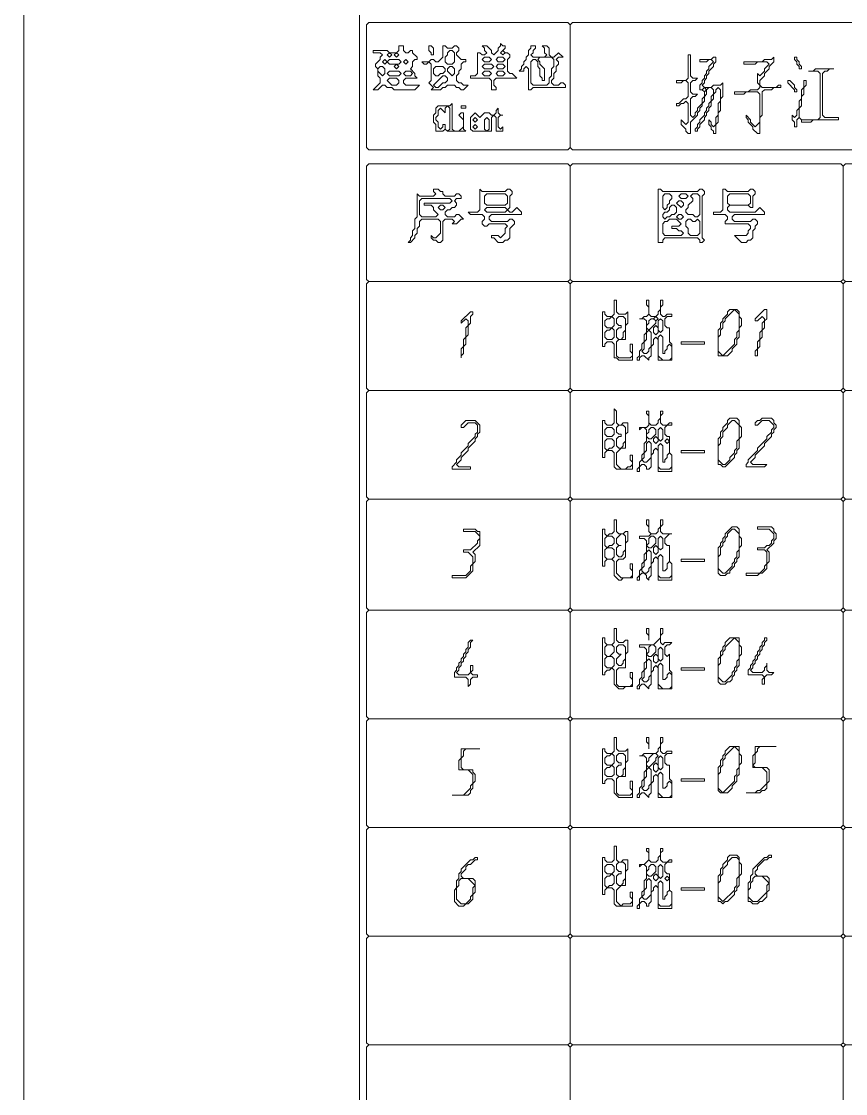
# Model space of a CAD drawing. Extents: x 58 to 1298, y 69 to 1823.
# Drawn here: x 58 to 414, y 946 to 1409.5 of the extents above; entities that cross this region are included whole.
import ezdxf

# ---------------------------------------------------------------- set-up
doc = ezdxf.new("R2010")
doc.units = 0
doc.layers.add('TRACE_CURVE', color=3, linetype='Continuous', lineweight=0)
doc.layers.add('TRACE_TEXT_SYMBOL', color=6, linetype='Continuous', lineweight=0)

msp = doc.modelspace()

# ---------------------------------------------------------------- linework, layer by layer
at = {"layer": 'TRACE_CURVE', "color": 3}
for points in [[(58, 1823), (59, 1822), (59, 70), (58, 69), (1298, 69), (1298, 1823)], [(59, 1822), (60, 1823), (1297, 1823), (1298, 1822), (1298, 70), (1297, 69), (60, 69), (59, 70)], [(206, 1765), (205, 1764), (204, 1764), (204, 128), (205, 128), (206, 127), (1239, 127), (1240, 128), (1241, 128), (1241, 1764), (1240, 1764), (1239, 1765)], [(207, 1408), (208, 1409), (294, 1409), (295, 1408), (295, 1355), (294, 1354), (208, 1354), (207, 1355)], [(295, 1408), (296, 1409), (675, 1409), (676, 1408), (676, 1355), (675, 1354), (296, 1354), (295, 1355)], [(207, 1347), (208, 1348), (294, 1348), (295, 1347), (295, 1298), (294, 1297), (208, 1297), (207, 1298)], [(295, 1347), (296, 1348), (412, 1348), (413, 1347), (413, 1298), (412, 1297), (296, 1297), (295, 1298)], [(413, 1347), (414, 1348), (884, 1348), (885, 1347), (885, 1298), (884, 1297), (414, 1297), (413, 1298)], [(207, 1296), (208, 1297), (294, 1297), (295, 1296), (295, 1251), (294, 1250), (208, 1250), (207, 1251)], [(295, 1296), (296, 1297), (412, 1297), (413, 1296), (413, 1251), (412, 1250), (296, 1250), (295, 1251)], [(413, 1296), (414, 1297), (884, 1297), (885, 1296), (885, 1251), (884, 1250), (414, 1250), (413, 1251)], [(207, 1249), (208, 1250), (294, 1250), (295, 1249), (295, 1204), (294, 1203), (208, 1203), (207, 1204)], [(295, 1249), (296, 1250), (412, 1250), (413, 1249), (413, 1204), (412, 1203), (296, 1203), (295, 1204)], [(413, 1249), (414, 1250), (884, 1250), (885, 1249), (885, 1204), (884, 1203), (414, 1203), (413, 1204)], [(207, 1202), (208, 1203), (294, 1203), (295, 1202), (295, 1156), (294, 1155), (208, 1155), (207, 1156)], [(295, 1202), (296, 1203), (412, 1203), (413, 1202), (413, 1156), (412, 1155), (296, 1155), (295, 1156)], [(413, 1202), (414, 1203), (884, 1203), (885, 1202), (885, 1156), (884, 1155), (414, 1155), (413, 1156)], [(207, 1154), (208, 1155), (294, 1155), (295, 1154), (295, 1109), (294, 1108), (208, 1108), (207, 1109)], [(295, 1154), (296, 1155), (412, 1155), (413, 1154), (413, 1109), (412, 1108), (296, 1108), (295, 1109)], [(413, 1154), (414, 1155), (884, 1155), (885, 1154), (885, 1109), (884, 1108), (414, 1108), (413, 1109)], [(207, 1107), (208, 1108), (294, 1108), (295, 1107), (295, 1062), (294, 1061), (208, 1061), (207, 1062)], [(295, 1107), (296, 1108), (412, 1108), (413, 1107), (413, 1062), (412, 1061), (296, 1061), (295, 1062)], [(413, 1107), (414, 1108), (884, 1108), (885, 1107), (885, 1062), (884, 1061), (414, 1061), (413, 1062)], [(207, 1060), (208, 1061), (294, 1061), (295, 1060), (295, 1015), (294, 1014), (208, 1014), (207, 1015)], [(295, 1060), (296, 1061), (412, 1061), (413, 1060), (413, 1015), (412, 1014), (296, 1014), (295, 1015)], [(413, 1060), (414, 1061), (884, 1061), (885, 1060), (885, 1015), (884, 1014), (414, 1014), (413, 1015)], [(207, 1013), (208, 1014), (294, 1014), (295, 1013), (295, 968), (294, 967), (208, 967), (207, 968)], [(295, 1013), (296, 1014), (412, 1014), (413, 1013), (413, 968), (412, 967), (296, 967), (295, 968)], [(413, 1013), (414, 1014), (884, 1014), (885, 1013), (885, 968), (884, 967), (414, 967), (413, 968)], [(207, 966), (208, 967), (294, 967), (295, 966), (295, 920), (294, 919), (208, 919), (207, 920)], [(295, 966), (296, 967), (412, 967), (413, 966), (413, 920), (412, 919), (296, 919), (295, 920)], [(413, 966), (414, 967), (884, 967), (885, 966), (885, 920), (884, 919), (414, 919), (413, 920)]]:
    msp.add_lwpolyline(points, close=True, dxfattribs=at)
at = {"layer": 'TRACE_TEXT_SYMBOL', "color": 6}
for points in [[(265, 1400), (265, 1399), (264, 1398), (264, 1397), (262, 1395), (261, 1396), (261, 1397), (259, 1399), (257, 1399), (258, 1398), (258, 1397), (259, 1396), (258, 1395), (257, 1395), (256, 1396), (255, 1396), (255, 1387), (254, 1386), (252, 1386), (252, 1385), (260, 1385), (261, 1384), (261, 1380), (263, 1380), (263, 1381), (262, 1382), (262, 1384), (263, 1385), (272, 1385), (270, 1387), (269, 1387), (268, 1388), (268, 1393), (269, 1394), (269, 1395), (268, 1396), (267, 1396), (266, 1397), (267, 1398), (267, 1399), (266, 1399)], [(221, 1399), (221, 1397), (220, 1396), (217, 1396), (216, 1397), (210, 1397), (210, 1396), (213, 1396), (214, 1395), (213, 1394), (213, 1393), (211, 1391), (211, 1390), (212, 1389), (212, 1386), (213, 1385), (213, 1383), (210, 1380), (212, 1380), (214, 1382), (215, 1382), (216, 1381), (218, 1381), (219, 1380), (228, 1380), (230, 1382), (224, 1382), (223, 1383), (223, 1384), (224, 1385), (229, 1385), (228, 1386), (228, 1387), (226, 1389), (227, 1390), (227, 1392), (228, 1393), (229, 1393), (229, 1394), (227, 1396), (227, 1397), (226, 1397), (225, 1396), (224, 1396), (223, 1397), (223, 1399)], [(216, 1395), (217, 1396), (218, 1395), (217, 1394)], [(219, 1395), (220, 1396), (221, 1395), (220, 1394)], [(240, 1399), (240, 1394), (238, 1392), (237, 1392), (236, 1393), (235, 1393), (234, 1392), (231, 1392), (232, 1391), (233, 1391), (234, 1392), (235, 1391), (235, 1384), (234, 1383), (236, 1381), (235, 1380), (239, 1380), (240, 1381), (241, 1381), (242, 1382), (245, 1382), (246, 1381), (247, 1381), (248, 1380), (249, 1380), (251, 1382), (249, 1382), (248, 1383), (247, 1383), (246, 1384), (246, 1386), (247, 1387), (247, 1388), (248, 1389), (248, 1391), (249, 1392), (250, 1392), (250, 1393), (248, 1393), (246, 1395), (246, 1396), (247, 1397), (247, 1398), (246, 1399), (245, 1399), (244, 1398), (242, 1398), (241, 1399)], [(234, 1399), (234, 1397), (235, 1396), (235, 1395), (236, 1395), (236, 1398), (235, 1399)], [(242, 1396), (243, 1397), (244, 1397), (245, 1396), (245, 1392), (244, 1391), (242, 1391), (241, 1392), (241, 1394), (242, 1395)], [(265, 1396), (266, 1397), (267, 1396), (266, 1395)], [(278, 1399), (278, 1398), (277, 1397), (277, 1395), (276, 1394), (276, 1393), (275, 1392), (275, 1391), (274, 1390), (274, 1389), (273, 1388), (275, 1388), (275, 1389), (276, 1390), (277, 1389), (277, 1380), (278, 1380), (279, 1381), (293, 1381), (293, 1382), (292, 1383), (291, 1383), (290, 1382), (288, 1382), (287, 1383), (287, 1384), (288, 1385), (288, 1387), (289, 1388), (289, 1390), (290, 1391), (290, 1392), (289, 1393), (290, 1394), (292, 1394), (290, 1396), (288, 1394), (287, 1394), (286, 1395), (286, 1398), (285, 1399), (283, 1399), (284, 1398), (284, 1396), (285, 1395), (284, 1394), (279, 1394), (278, 1395), (279, 1396), (279, 1397), (280, 1398), (280, 1399)], [(214, 1392), (215, 1393), (216, 1392), (215, 1391)], [(216, 1392), (217, 1393), (221, 1393), (222, 1392), (221, 1391), (217, 1391)], [(219, 1390), (220, 1391), (221, 1390), (220, 1389)], [(223, 1392), (224, 1393), (225, 1392), (224, 1391)], [(257, 1393), (258, 1394), (260, 1394), (261, 1393), (260, 1392), (258, 1392)], [(257, 1390), (258, 1391), (261, 1391), (262, 1390), (261, 1389), (258, 1389)], [(263, 1393), (264, 1394), (266, 1394), (267, 1393), (266, 1392), (264, 1392)], [(263, 1390), (264, 1391), (266, 1391), (267, 1390), (266, 1389), (264, 1389)], [(281, 1393), (282, 1394), (287, 1394), (288, 1393), (288, 1390), (287, 1389), (287, 1386), (286, 1385), (286, 1383), (285, 1382), (279, 1382), (278, 1383), (278, 1392), (279, 1393), (280, 1393), (281, 1392), (281, 1390), (282, 1389), (282, 1386), (283, 1385), (283, 1384), (284, 1384), (284, 1389), (282, 1391), (282, 1392)], [(383, 1394), (382, 1393), (379, 1393), (378, 1392), (370, 1392), (370, 1391), (375, 1391), (376, 1392), (380, 1392), (381, 1391), (379, 1389), (379, 1388), (377, 1386), (376, 1387), (376, 1383), (377, 1382), (377, 1381), (376, 1380), (373, 1380), (372, 1379), (366, 1379), (366, 1378), (370, 1378), (371, 1379), (376, 1379), (377, 1378), (377, 1366), (375, 1364), (373, 1366), (373, 1367), (371, 1369), (371, 1368), (372, 1367), (372, 1366), (374, 1364), (374, 1363), (376, 1361), (377, 1361), (377, 1368), (378, 1369), (378, 1379), (379, 1380), (382, 1380), (383, 1381), (386, 1381), (386, 1382), (385, 1382), (384, 1381), (378, 1381), (377, 1382), (377, 1384), (379, 1386), (379, 1387), (381, 1389), (381, 1390), (383, 1392)], [(392, 1394), (392, 1393), (393, 1392), (393, 1391), (394, 1390), (394, 1389), (395, 1389), (395, 1390), (394, 1391), (394, 1392), (393, 1393), (393, 1394)], [(212, 1389), (213, 1390), (214, 1390), (215, 1389), (215, 1387), (214, 1386), (212, 1388)], [(216, 1387), (217, 1388), (221, 1388), (222, 1387), (221, 1386), (217, 1386)], [(223, 1387), (224, 1388), (226, 1388), (227, 1387), (226, 1386), (224, 1386)], [(236, 1389), (237, 1390), (240, 1390), (241, 1389), (241, 1388), (240, 1387), (239, 1387), (238, 1386), (237, 1386), (236, 1387)], [(240, 1386), (241, 1386), (242, 1385), (242, 1384), (241, 1383), (240, 1383), (238, 1381), (237, 1381), (236, 1382)], [(242, 1389), (243, 1390), (244, 1390), (245, 1389), (245, 1387), (244, 1386), (242, 1388)], [(257, 1387), (258, 1388), (260, 1388), (261, 1387), (260, 1386), (258, 1386)], [(263, 1387), (264, 1388), (266, 1388), (267, 1387), (266, 1386), (264, 1386)], [(401, 1389), (400, 1388), (398, 1388), (402, 1388), (403, 1387), (403, 1368), (402, 1367), (395, 1367), (394, 1368), (394, 1372), (395, 1373), (395, 1377), (396, 1378), (396, 1381), (397, 1382), (397, 1384), (396, 1384), (396, 1381), (395, 1380), (395, 1376), (394, 1375), (394, 1372), (393, 1371), (393, 1369), (392, 1368), (391, 1369), (391, 1367), (392, 1366), (392, 1364), (393, 1364), (393, 1367), (394, 1368), (395, 1367), (395, 1366), (399, 1366), (400, 1367), (411, 1367), (411, 1368), (405, 1368), (404, 1369), (404, 1387), (405, 1388), (406, 1388), (407, 1389), (409, 1389)], [(216, 1384), (217, 1385), (220, 1385), (221, 1384), (221, 1383), (220, 1382), (218, 1382)], [(389, 1384), (389, 1383), (392, 1380), (392, 1379), (393, 1379), (393, 1380), (392, 1381), (392, 1382), (390, 1384)], [(352, 1380), (353, 1381), (354, 1380), (353, 1379)], [(244, 1374), (243, 1373), (238, 1373), (237, 1372), (237, 1370), (236, 1369), (236, 1366), (237, 1365), (237, 1362), (240, 1362), (241, 1363), (242, 1362), (250, 1362), (249, 1363), (249, 1370), (248, 1370), (247, 1369), (249, 1367), (249, 1364), (247, 1362), (245, 1362), (244, 1363)], [(241, 1372), (242, 1373), (243, 1372), (243, 1363), (242, 1362), (241, 1363), (241, 1365), (240, 1365), (240, 1364), (239, 1363), (238, 1364), (238, 1366), (237, 1367), (237, 1368), (238, 1369), (238, 1371), (239, 1372), (241, 1370)], [(248, 1373), (248, 1372), (250, 1372), (250, 1373)], [(264, 1372), (263, 1371), (263, 1370), (262, 1369), (261, 1369), (260, 1370), (258, 1370), (256, 1368), (254, 1370), (252, 1368), (252, 1363), (253, 1362), (261, 1362), (261, 1368), (262, 1369), (263, 1368), (263, 1362), (266, 1362), (266, 1364), (265, 1363), (264, 1364), (264, 1368), (265, 1369), (266, 1369), (265, 1369), (264, 1370)], [(253, 1367), (254, 1368), (255, 1367), (254, 1366)], [(258, 1367), (259, 1368), (260, 1367), (260, 1363), (259, 1362), (258, 1363)], [(253, 1364), (254, 1365), (255, 1364), (254, 1363)], [(256, 1337), (256, 1328), (255, 1327), (251, 1327), (252, 1326), (257, 1326), (258, 1325), (258, 1324), (257, 1323), (257, 1322), (258, 1321), (259, 1321), (260, 1322), (267, 1322), (268, 1321), (267, 1320), (267, 1318), (265, 1316), (264, 1317), (261, 1317), (261, 1316), (262, 1316), (264, 1314), (266, 1314), (267, 1315), (268, 1315), (269, 1316), (269, 1320), (271, 1322), (271, 1323), (270, 1324), (269, 1324), (268, 1323), (261, 1323), (260, 1324), (260, 1325), (261, 1326), (274, 1326), (274, 1327), (272, 1329), (270, 1327), (269, 1327), (268, 1328), (269, 1329), (269, 1334), (270, 1335), (270, 1336), (269, 1337), (268, 1337), (267, 1336), (257, 1336)], [(258, 1334), (259, 1335), (267, 1335), (268, 1334), (268, 1331), (267, 1330), (259, 1330), (258, 1331)], [(333, 1337), (333, 1314), (335, 1314), (335, 1315), (336, 1316), (350, 1316), (351, 1315), (351, 1314), (352, 1314), (353, 1315), (352, 1316), (352, 1334), (353, 1335), (353, 1336), (352, 1337), (351, 1337), (350, 1336), (335, 1336), (334, 1337)], [(335, 1334), (336, 1335), (338, 1335), (339, 1334), (339, 1333), (338, 1332), (338, 1331), (337, 1330), (337, 1329), (336, 1328), (335, 1329)], [(342, 1334), (343, 1335), (345, 1335), (346, 1334), (345, 1333), (343, 1333)], [(347, 1334), (348, 1335), (350, 1335), (351, 1334), (351, 1326), (350, 1325), (349, 1325), (348, 1326), (346, 1326), (345, 1327), (345, 1328), (346, 1329), (346, 1330), (348, 1332), (348, 1333)], [(361, 1337), (361, 1328), (360, 1327), (357, 1327), (357, 1326), (362, 1326), (363, 1325), (363, 1324), (362, 1323), (362, 1322), (372, 1322), (373, 1321), (373, 1320), (372, 1319), (372, 1318), (371, 1317), (366, 1317), (369, 1314), (371, 1314), (372, 1315), (373, 1315), (374, 1316), (374, 1319), (375, 1320), (375, 1321), (376, 1322), (376, 1323), (375, 1324), (374, 1324), (373, 1323), (366, 1323), (365, 1324), (365, 1325), (366, 1326), (379, 1326), (379, 1327), (377, 1329), (375, 1327), (364, 1327), (363, 1328), (363, 1329), (364, 1330), (372, 1330), (373, 1329), (374, 1329), (374, 1334), (375, 1335), (375, 1336), (374, 1337), (373, 1337), (372, 1336), (363, 1336), (362, 1337)], [(363, 1334), (364, 1335), (372, 1335), (373, 1334), (373, 1331), (372, 1330), (364, 1330), (363, 1331)], [(230, 1332), (231, 1333), (243, 1333), (244, 1332), (243, 1331), (232, 1331), (232, 1330), (235, 1330), (236, 1329), (236, 1328), (238, 1326), (237, 1325), (231, 1325), (230, 1326)], [(341, 1331), (342, 1332), (343, 1332), (344, 1331), (344, 1330), (343, 1329)], [(238, 1329), (239, 1330), (240, 1330), (241, 1329), (240, 1328), (239, 1328)], [(258, 1328), (259, 1329), (267, 1329), (268, 1328), (267, 1327), (259, 1327)], [(338, 1329), (339, 1330), (340, 1330), (341, 1329), (341, 1327), (340, 1326), (339, 1326), (338, 1325), (337, 1325), (336, 1324), (335, 1325), (335, 1326), (336, 1327), (337, 1327), (338, 1328)], [(341, 1325), (342, 1326), (343, 1326), (344, 1325), (343, 1324), (342, 1324)], [(337, 1323), (338, 1324), (341, 1324), (343, 1322), (342, 1321), (339, 1321), (339, 1320), (341, 1320), (342, 1319), (343, 1319), (344, 1318), (343, 1317), (336, 1317), (335, 1318), (335, 1322), (336, 1323)], [(345, 1323), (346, 1324), (347, 1324), (348, 1323), (349, 1323), (350, 1324), (351, 1323), (351, 1318), (350, 1317), (347, 1317), (346, 1318), (346, 1320), (345, 1321)], [(314, 1289), (314, 1283), (313, 1282), (311, 1282), (310, 1283), (310, 1284), (309, 1284), (309, 1269), (310, 1269), (310, 1270), (311, 1271), (313, 1271), (314, 1270), (314, 1264), (315, 1264), (316, 1263), (322, 1263), (322, 1270), (321, 1270), (321, 1267), (322, 1266), (322, 1265), (321, 1264), (316, 1264), (315, 1265), (315, 1271), (316, 1272), (319, 1272), (319, 1278), (320, 1279), (320, 1284), (319, 1283), (316, 1283), (315, 1284), (315, 1289)], [(328, 1289), (328, 1287), (329, 1286), (329, 1283), (328, 1282), (327, 1282), (326, 1281), (325, 1281), (327, 1281), (328, 1280), (328, 1275), (327, 1274), (327, 1271), (326, 1270), (326, 1268), (325, 1267), (325, 1265), (324, 1264), (324, 1263), (325, 1263), (325, 1264), (326, 1265), (327, 1265), (329, 1263), (329, 1264), (330, 1265), (330, 1269), (331, 1270), (331, 1272), (332, 1273), (333, 1272), (333, 1263), (339, 1263), (339, 1270), (338, 1271), (338, 1277), (337, 1277), (336, 1278), (336, 1281), (337, 1282), (339, 1282), (339, 1283), (337, 1283), (336, 1282), (335, 1282), (334, 1283), (334, 1286), (335, 1287), (335, 1289), (334, 1289), (334, 1285), (333, 1284), (333, 1283), (332, 1282), (330, 1282), (329, 1283), (329, 1289)], [(252, 1284), (248, 1280), (248, 1279), (250, 1281), (251, 1280), (251, 1278), (250, 1277), (250, 1273), (249, 1272), (249, 1269), (248, 1268), (248, 1264), (248, 1265), (249, 1266), (249, 1269), (250, 1270), (250, 1273), (251, 1274), (251, 1278), (252, 1279), (252, 1282), (253, 1283), (253, 1284)], [(364, 1285), (363, 1284), (363, 1283), (361, 1281), (361, 1280), (360, 1279), (360, 1277), (359, 1276), (359, 1265), (363, 1265), (365, 1267), (365, 1268), (367, 1270), (367, 1272), (368, 1273), (368, 1277), (369, 1278), (369, 1281), (368, 1282), (368, 1284), (367, 1285)], [(366, 1285), (368, 1283), (368, 1276), (367, 1275), (367, 1273), (366, 1272), (366, 1270), (361, 1265), (359, 1267), (359, 1273), (360, 1274), (360, 1276), (361, 1277), (361, 1279), (362, 1280), (362, 1281)], [(379, 1285), (375, 1281), (375, 1280), (376, 1280), (378, 1282), (379, 1281), (379, 1280), (378, 1279), (378, 1276), (377, 1275), (377, 1272), (376, 1271), (376, 1268), (375, 1267), (375, 1265), (376, 1265), (376, 1268), (377, 1269), (377, 1272), (378, 1273), (378, 1276), (379, 1277), (379, 1280), (380, 1281), (380, 1285)], [(312, 1281), (313, 1282), (314, 1281), (314, 1278), (313, 1277), (311, 1277), (310, 1278), (310, 1280), (311, 1281)], [(315, 1281), (316, 1282), (318, 1282), (319, 1281), (319, 1276), (318, 1275), (318, 1273), (317, 1272), (316, 1272), (315, 1273), (315, 1276), (316, 1277), (317, 1277), (317, 1278), (316, 1278), (315, 1279)], [(329, 1280), (330, 1281), (331, 1281), (332, 1280), (332, 1279), (329, 1276), (328, 1277), (328, 1278), (329, 1279)], [(331, 1281), (332, 1282), (333, 1281), (332, 1280)], [(333, 1280), (334, 1281), (335, 1280), (335, 1276), (334, 1275), (333, 1276)], [(312, 1276), (313, 1277), (314, 1276), (314, 1273), (313, 1272), (311, 1272), (310, 1273), (310, 1275), (311, 1276)], [(328, 1275), (329, 1276), (330, 1275), (330, 1269), (329, 1268), (329, 1267), (328, 1266), (327, 1266), (326, 1267), (327, 1268), (327, 1271), (328, 1272)], [(331, 1277), (332, 1278), (333, 1277), (333, 1275), (332, 1274), (331, 1275)], [(333, 1273), (334, 1274), (335, 1273), (335, 1266), (336, 1266), (336, 1267), (337, 1268), (337, 1269), (338, 1270), (339, 1269), (339, 1264), (338, 1263), (335, 1263), (333, 1265)], [(343, 1271), (353, 1271), (353, 1270), (343, 1270)], [(314, 1242), (314, 1236), (313, 1235), (311, 1235), (310, 1236), (310, 1237), (309, 1237), (309, 1221), (310, 1221), (310, 1223), (311, 1224), (313, 1224), (314, 1223), (314, 1217), (315, 1216), (322, 1216), (322, 1222), (321, 1222), (321, 1220), (322, 1219), (322, 1218), (321, 1217), (320, 1217), (319, 1216), (317, 1216), (315, 1218), (315, 1223), (317, 1225), (319, 1225), (319, 1231), (320, 1232), (320, 1236), (318, 1236), (317, 1235), (316, 1235), (315, 1236), (315, 1241)], [(328, 1241), (328, 1240), (329, 1239), (329, 1235), (328, 1234), (325, 1234), (325, 1233), (326, 1234), (327, 1234), (328, 1233), (328, 1228), (327, 1227), (327, 1223), (326, 1222), (326, 1220), (325, 1219), (325, 1217), (324, 1216), (324, 1215), (325, 1215), (325, 1217), (326, 1218), (327, 1218), (328, 1217), (328, 1216), (329, 1216), (330, 1217), (330, 1222), (331, 1223), (331, 1224), (332, 1225), (333, 1224), (333, 1215), (339, 1215), (339, 1222), (338, 1223), (338, 1230), (337, 1230), (336, 1231), (336, 1234), (337, 1235), (339, 1235), (339, 1236), (338, 1236), (337, 1235), (335, 1235), (334, 1236), (334, 1239), (335, 1240), (335, 1241), (334, 1241), (334, 1238), (333, 1237), (333, 1236), (332, 1235), (330, 1235), (329, 1236), (329, 1241)], [(364, 1238), (363, 1237), (363, 1236), (361, 1234), (361, 1233), (360, 1232), (360, 1230), (359, 1229), (359, 1218), (360, 1218), (361, 1217), (362, 1217), (366, 1221), (366, 1222), (367, 1223), (367, 1224), (368, 1225), (368, 1229), (369, 1230), (369, 1234), (368, 1235), (368, 1237), (367, 1238)], [(378, 1238), (377, 1237), (376, 1237), (375, 1236), (375, 1235), (376, 1235), (378, 1237), (381, 1237), (383, 1235), (383, 1234), (382, 1233), (382, 1232), (380, 1230), (380, 1229), (376, 1225), (376, 1224), (372, 1220), (372, 1219), (371, 1218), (371, 1217), (379, 1217), (380, 1218), (374, 1218), (373, 1219), (375, 1221), (375, 1222), (379, 1226), (379, 1227), (382, 1230), (382, 1231), (383, 1232), (383, 1233), (384, 1234), (384, 1235), (383, 1236), (383, 1237), (382, 1238)], [(250, 1237), (248, 1235), (248, 1234), (249, 1234), (251, 1236), (254, 1236), (255, 1235), (255, 1232), (254, 1231), (254, 1230), (251, 1227), (251, 1226), (248, 1223), (248, 1222), (246, 1220), (246, 1219), (244, 1217), (244, 1216), (252, 1216), (252, 1217), (247, 1217), (246, 1218), (248, 1220), (248, 1221), (251, 1224), (251, 1225), (254, 1228), (254, 1229), (255, 1230), (255, 1231), (256, 1232), (256, 1235), (254, 1237)], [(310, 1233), (311, 1234), (313, 1234), (314, 1233), (314, 1231), (313, 1230), (311, 1230), (310, 1231)], [(315, 1234), (316, 1235), (318, 1235), (319, 1234), (319, 1228), (318, 1227), (318, 1226), (317, 1225), (316, 1225), (315, 1226), (315, 1229), (316, 1230), (317, 1230), (317, 1231), (316, 1231), (315, 1232)], [(329, 1233), (330, 1234), (331, 1234), (332, 1233), (332, 1231), (330, 1229), (329, 1229), (328, 1230), (328, 1231), (329, 1232)], [(333, 1233), (334, 1234), (335, 1233), (335, 1229), (334, 1228), (333, 1229)], [(365, 1237), (366, 1237), (368, 1235), (368, 1229), (367, 1228), (367, 1225), (366, 1224), (366, 1223), (364, 1221), (364, 1220), (362, 1218), (361, 1218), (359, 1220), (359, 1226), (360, 1227), (360, 1229), (361, 1230), (361, 1232), (363, 1234), (363, 1235)], [(310, 1228), (311, 1229), (313, 1229), (314, 1228), (314, 1226), (313, 1225), (312, 1225), (311, 1224), (310, 1225)], [(331, 1229), (332, 1230), (333, 1229), (333, 1228), (332, 1227), (331, 1228)], [(336, 1228), (337, 1229), (338, 1228), (337, 1227)], [(328, 1227), (329, 1228), (330, 1227), (330, 1221), (328, 1219), (327, 1219), (326, 1220), (327, 1221), (327, 1223), (328, 1224)], [(333, 1226), (334, 1227), (335, 1226), (335, 1219), (336, 1219), (336, 1220), (337, 1221), (337, 1222), (338, 1223), (339, 1222), (339, 1217), (338, 1216), (334, 1216), (333, 1217)], [(343, 1224), (353, 1224), (353, 1223), (343, 1223)], [(314, 1194), (314, 1189), (313, 1188), (312, 1188), (311, 1187), (310, 1188), (310, 1190), (309, 1190), (309, 1174), (310, 1174), (310, 1176), (311, 1177), (313, 1177), (314, 1176), (314, 1170), (316, 1168), (317, 1168), (318, 1169), (322, 1169), (322, 1175), (321, 1175), (321, 1173), (322, 1172), (322, 1170), (321, 1169), (317, 1169), (315, 1171), (315, 1176), (316, 1177), (318, 1177), (319, 1178), (319, 1184), (320, 1185), (320, 1189), (319, 1189), (318, 1188), (316, 1188), (315, 1189), (315, 1194)], [(328, 1194), (328, 1192), (329, 1191), (329, 1189), (330, 1188), (329, 1187), (325, 1187), (325, 1186), (327, 1186), (328, 1185), (328, 1180), (327, 1179), (327, 1176), (326, 1175), (326, 1173), (325, 1172), (325, 1170), (324, 1169), (324, 1168), (325, 1168), (325, 1170), (326, 1171), (327, 1171), (328, 1170), (328, 1169), (329, 1168), (329, 1169), (330, 1170), (330, 1175), (331, 1176), (331, 1177), (332, 1178), (333, 1177), (333, 1168), (339, 1168), (339, 1175), (338, 1176), (338, 1183), (337, 1183), (336, 1184), (336, 1186), (338, 1188), (339, 1188), (335, 1188), (334, 1189), (334, 1191), (335, 1192), (335, 1194), (334, 1194), (334, 1191), (333, 1190), (333, 1189), (332, 1188), (330, 1188), (329, 1189), (329, 1194)], [(249, 1190), (249, 1189), (254, 1189), (256, 1187), (256, 1186), (255, 1185), (255, 1184), (252, 1181), (249, 1181), (249, 1180), (251, 1180), (253, 1178), (253, 1175), (252, 1174), (252, 1172), (250, 1170), (244, 1170), (244, 1169), (250, 1169), (253, 1172), (253, 1175), (254, 1176), (254, 1179), (253, 1180), (256, 1183), (256, 1189), (255, 1189), (254, 1190)], [(310, 1186), (311, 1187), (313, 1187), (314, 1186), (314, 1184), (313, 1183), (312, 1183), (311, 1182), (310, 1183)], [(317, 1188), (318, 1188), (319, 1187), (319, 1181), (318, 1180), (318, 1179), (317, 1178), (316, 1178), (315, 1179), (315, 1182), (316, 1183), (317, 1183), (316, 1183), (315, 1184), (315, 1186)], [(329, 1186), (330, 1187), (331, 1187), (332, 1186), (332, 1184), (330, 1182), (329, 1182), (328, 1183), (329, 1184)], [(333, 1186), (334, 1187), (335, 1186), (335, 1182), (334, 1181), (333, 1182)], [(365, 1191), (362, 1188), (362, 1187), (361, 1186), (361, 1185), (360, 1184), (360, 1183), (359, 1182), (359, 1171), (360, 1170), (362, 1170), (363, 1171), (364, 1171), (364, 1172), (366, 1174), (366, 1175), (367, 1176), (367, 1177), (368, 1178), (368, 1182), (369, 1183), (369, 1186), (368, 1187), (368, 1190), (367, 1191)], [(365, 1190), (366, 1190), (368, 1188), (368, 1181), (367, 1180), (367, 1178), (366, 1177), (366, 1176), (365, 1175), (365, 1174), (362, 1171), (361, 1171), (359, 1173), (359, 1178), (360, 1179), (360, 1182), (361, 1183), (361, 1184), (362, 1185), (362, 1186), (363, 1187), (363, 1188)], [(376, 1191), (376, 1190), (381, 1190), (383, 1188), (383, 1186), (382, 1185), (382, 1184), (381, 1183), (380, 1183), (379, 1182), (376, 1182), (376, 1181), (379, 1181), (380, 1180), (380, 1175), (379, 1174), (379, 1173), (377, 1171), (371, 1171), (371, 1170), (376, 1170), (377, 1171), (378, 1171), (380, 1173), (380, 1175), (381, 1176), (381, 1180), (380, 1181), (383, 1184), (383, 1185), (384, 1186), (384, 1188), (383, 1189), (383, 1190), (382, 1191)], [(310, 1181), (311, 1182), (313, 1182), (314, 1181), (314, 1178), (313, 1177), (311, 1177), (310, 1178)], [(331, 1182), (332, 1183), (333, 1182), (333, 1180), (332, 1179), (331, 1180)], [(328, 1180), (329, 1181), (330, 1180), (330, 1174), (329, 1173), (329, 1172), (328, 1171), (327, 1171), (326, 1172), (326, 1173), (327, 1174), (327, 1176), (328, 1177)], [(333, 1178), (334, 1179), (335, 1178), (335, 1172), (336, 1172), (337, 1173), (337, 1175), (338, 1176), (339, 1175), (339, 1170), (338, 1169), (334, 1169), (333, 1170)], [(343, 1177), (353, 1177), (353, 1176), (343, 1176)], [(314, 1147), (314, 1141), (313, 1140), (311, 1140), (310, 1141), (310, 1143), (309, 1143), (309, 1127), (310, 1127), (310, 1128), (311, 1129), (312, 1129), (313, 1130), (314, 1129), (314, 1123), (316, 1121), (318, 1121), (319, 1122), (322, 1122), (322, 1128), (321, 1128), (321, 1126), (322, 1125), (322, 1123), (321, 1122), (316, 1122), (315, 1123), (315, 1129), (316, 1130), (319, 1130), (319, 1136), (320, 1137), (320, 1142), (319, 1142), (318, 1141), (316, 1141), (315, 1142), (315, 1147)], [(334, 1147), (334, 1143), (331, 1140), (325, 1140), (325, 1139), (327, 1139), (328, 1138), (328, 1133), (327, 1132), (327, 1129), (326, 1128), (326, 1126), (325, 1125), (325, 1123), (324, 1122), (324, 1121), (325, 1121), (325, 1122), (326, 1123), (327, 1123), (329, 1121), (329, 1122), (330, 1123), (330, 1128), (331, 1129), (331, 1130), (332, 1131), (333, 1130), (333, 1121), (339, 1121), (339, 1128), (338, 1129), (338, 1136), (337, 1135), (336, 1136), (336, 1139), (337, 1140), (338, 1140), (339, 1141), (336, 1141), (335, 1140), (334, 1141), (334, 1144), (335, 1145), (335, 1147)], [(328, 1147), (328, 1145), (329, 1144), (329, 1142), (329, 1147)], [(252, 1142), (251, 1141), (251, 1139), (250, 1138), (250, 1137), (249, 1136), (249, 1135), (248, 1134), (248, 1133), (247, 1132), (247, 1131), (246, 1130), (246, 1129), (245, 1128), (245, 1126), (250, 1126), (251, 1125), (251, 1122), (252, 1123), (252, 1125), (253, 1126), (255, 1126), (255, 1127), (253, 1127), (252, 1128), (253, 1129), (253, 1131), (252, 1131), (252, 1128), (251, 1127), (247, 1127), (246, 1128), (247, 1129), (247, 1130), (248, 1131), (248, 1132), (249, 1133), (249, 1134), (250, 1135), (250, 1136), (251, 1137), (251, 1138), (252, 1139), (252, 1141), (253, 1142)], [(364, 1143), (362, 1141), (362, 1140), (361, 1139), (361, 1138), (360, 1137), (360, 1135), (359, 1134), (359, 1124), (360, 1123), (362, 1123), (363, 1124), (364, 1124), (365, 1125), (365, 1126), (366, 1127), (366, 1128), (367, 1129), (367, 1130), (368, 1131), (368, 1135), (369, 1136), (369, 1139), (368, 1140), (368, 1143)], [(366, 1143), (368, 1141), (368, 1134), (367, 1133), (367, 1131), (366, 1130), (366, 1129), (365, 1128), (365, 1127), (362, 1124), (361, 1124), (359, 1126), (359, 1131), (360, 1132), (360, 1135), (361, 1136), (361, 1137), (362, 1138), (362, 1139)], [(379, 1143), (379, 1142), (378, 1141), (378, 1140), (377, 1139), (377, 1138), (376, 1137), (376, 1136), (375, 1135), (375, 1134), (374, 1133), (374, 1132), (373, 1131), (373, 1130), (372, 1129), (372, 1127), (378, 1127), (379, 1126), (378, 1125), (378, 1123), (379, 1123), (379, 1126), (380, 1127), (382, 1127), (383, 1128), (381, 1128), (380, 1129), (380, 1132), (380, 1131), (379, 1130), (379, 1129), (378, 1128), (374, 1128), (373, 1129), (374, 1130), (374, 1131), (375, 1132), (375, 1133), (376, 1134), (376, 1135), (377, 1136), (377, 1137), (378, 1138), (378, 1139), (379, 1140), (379, 1141), (380, 1142), (380, 1143)], [(310, 1139), (311, 1140), (313, 1140), (314, 1139), (314, 1137), (312, 1135), (311, 1135), (310, 1136)], [(315, 1139), (316, 1140), (318, 1140), (319, 1139), (319, 1134), (318, 1133), (318, 1132), (317, 1131), (316, 1131), (315, 1132), (315, 1134), (317, 1136), (316, 1136), (315, 1137)], [(329, 1139), (330, 1140), (331, 1140), (332, 1139), (332, 1137), (330, 1135), (329, 1135), (328, 1136), (329, 1137)], [(331, 1135), (332, 1136), (333, 1135), (333, 1133), (332, 1132), (331, 1133)], [(333, 1138), (334, 1139), (335, 1138), (335, 1134), (334, 1133), (333, 1134)], [(310, 1134), (311, 1135), (313, 1135), (314, 1134), (314, 1131), (313, 1130), (311, 1130), (310, 1131)], [(328, 1133), (329, 1134), (330, 1133), (330, 1127), (329, 1126), (329, 1125), (328, 1124), (327, 1124), (326, 1125), (327, 1126), (327, 1129), (328, 1130)], [(333, 1131), (334, 1132), (335, 1131), (335, 1125), (336, 1125), (337, 1126), (337, 1127), (338, 1128), (339, 1127), (339, 1122), (338, 1121), (335, 1121), (333, 1123)], [(343, 1130), (353, 1130), (353, 1129), (343, 1129)], [(314, 1100), (314, 1094), (313, 1093), (311, 1093), (310, 1094), (310, 1095), (309, 1095), (309, 1080), (310, 1080), (310, 1081), (311, 1082), (313, 1082), (314, 1081), (314, 1076), (316, 1074), (322, 1074), (322, 1081), (321, 1081), (321, 1078), (322, 1077), (322, 1076), (321, 1075), (316, 1075), (315, 1076), (315, 1082), (316, 1083), (319, 1083), (319, 1089), (320, 1090), (320, 1095), (319, 1094), (316, 1094), (315, 1095), (315, 1100)], [(334, 1100), (334, 1096), (333, 1095), (333, 1094), (332, 1093), (327, 1093), (326, 1092), (325, 1092), (327, 1092), (328, 1091), (328, 1086), (327, 1085), (327, 1082), (326, 1081), (326, 1079), (325, 1078), (325, 1076), (324, 1075), (324, 1074), (325, 1074), (325, 1075), (326, 1076), (327, 1076), (329, 1074), (329, 1075), (330, 1076), (330, 1080), (331, 1081), (331, 1083), (332, 1084), (333, 1083), (333, 1074), (339, 1074), (339, 1081), (338, 1082), (338, 1088), (337, 1088), (336, 1089), (336, 1092), (337, 1093), (339, 1093), (339, 1094), (337, 1094), (336, 1093), (335, 1093), (334, 1094), (334, 1097), (335, 1098), (335, 1100)], [(328, 1100), (328, 1098), (329, 1097), (329, 1095), (329, 1100)], [(248, 1095), (248, 1091), (247, 1090), (247, 1086), (251, 1086), (253, 1084), (253, 1080), (252, 1079), (252, 1078), (249, 1075), (244, 1075), (251, 1075), (252, 1076), (252, 1077), (253, 1078), (253, 1080), (254, 1081), (254, 1084), (253, 1085), (253, 1086), (249, 1086), (248, 1087), (248, 1091), (249, 1092), (249, 1094), (250, 1095), (256, 1095)], [(364, 1096), (362, 1094), (362, 1093), (361, 1092), (361, 1091), (360, 1090), (360, 1088), (359, 1087), (359, 1077), (360, 1076), (363, 1076), (365, 1078), (365, 1079), (367, 1081), (367, 1083), (368, 1084), (368, 1088), (369, 1089), (369, 1092), (368, 1093), (368, 1096)], [(366, 1096), (368, 1094), (368, 1087), (367, 1086), (367, 1084), (366, 1083), (366, 1081), (361, 1076), (359, 1078), (359, 1084), (360, 1085), (360, 1087), (361, 1088), (361, 1090), (362, 1091), (362, 1092)], [(375, 1096), (375, 1093), (374, 1092), (374, 1087), (378, 1087), (380, 1085), (380, 1080), (377, 1077), (376, 1077), (375, 1076), (371, 1076), (377, 1076), (378, 1077), (379, 1077), (380, 1078), (380, 1080), (381, 1081), (381, 1086), (380, 1087), (375, 1087), (374, 1088), (375, 1089), (375, 1093), (376, 1094), (376, 1095), (377, 1096), (384, 1096)], [(312, 1092), (313, 1093), (314, 1092), (314, 1089), (313, 1088), (311, 1088), (310, 1089), (310, 1091), (311, 1092)], [(315, 1092), (316, 1093), (318, 1093), (319, 1092), (319, 1087), (318, 1086), (318, 1084), (317, 1083), (316, 1083), (315, 1084), (315, 1087), (316, 1088), (317, 1088), (317, 1089), (316, 1089), (315, 1090)], [(331, 1093), (332, 1093), (333, 1092), (332, 1091), (332, 1090), (329, 1087), (328, 1088), (328, 1089), (329, 1090), (329, 1091)], [(333, 1091), (334, 1092), (335, 1091), (335, 1087), (334, 1086), (333, 1087)], [(312, 1087), (313, 1088), (314, 1087), (314, 1084), (313, 1083), (311, 1083), (310, 1084), (310, 1086), (311, 1087)], [(328, 1086), (329, 1087), (330, 1086), (330, 1080), (329, 1079), (329, 1078), (328, 1077), (327, 1077), (326, 1078), (327, 1079), (327, 1082), (328, 1083)], [(331, 1088), (332, 1089), (333, 1088), (333, 1086), (332, 1085), (331, 1086)], [(333, 1084), (334, 1085), (335, 1084), (335, 1078), (336, 1078), (337, 1079), (337, 1080), (338, 1081), (339, 1080), (339, 1075), (338, 1074), (335, 1074), (333, 1076)], [(343, 1082), (353, 1082), (353, 1081), (343, 1081)], [(314, 1053), (314, 1047), (313, 1046), (311, 1046), (310, 1047), (310, 1048), (309, 1048), (309, 1032), (310, 1032), (310, 1034), (311, 1035), (313, 1035), (314, 1034), (314, 1028), (315, 1027), (322, 1027), (322, 1033), (321, 1033), (321, 1031), (322, 1030), (322, 1029), (321, 1028), (318, 1028), (317, 1027), (315, 1029), (315, 1034), (317, 1036), (319, 1036), (319, 1042), (320, 1043), (320, 1047), (318, 1047), (317, 1046), (316, 1046), (315, 1047), (315, 1053)], [(254, 1048), (253, 1047), (252, 1047), (248, 1043), (248, 1042), (247, 1041), (247, 1039), (246, 1038), (246, 1035), (245, 1034), (245, 1029), (247, 1027), (249, 1027), (250, 1028), (251, 1028), (253, 1030), (253, 1032), (254, 1033), (254, 1038), (253, 1039), (249, 1039), (248, 1040), (248, 1041), (250, 1043), (250, 1044), (251, 1045), (252, 1045), (254, 1047), (255, 1047), (255, 1048)], [(328, 1052), (328, 1051), (329, 1050), (329, 1047), (327, 1045), (325, 1045), (325, 1044), (326, 1045), (327, 1045), (328, 1044), (328, 1039), (327, 1038), (327, 1034), (326, 1033), (326, 1031), (325, 1030), (325, 1028), (324, 1027), (324, 1026), (325, 1026), (325, 1028), (326, 1029), (327, 1029), (328, 1028), (328, 1027), (329, 1027), (329, 1028), (330, 1029), (330, 1033), (331, 1034), (331, 1035), (332, 1036), (333, 1035), (333, 1026), (339, 1026), (339, 1033), (338, 1034), (338, 1041), (337, 1041), (336, 1042), (336, 1045), (337, 1046), (339, 1046), (339, 1047), (338, 1047), (337, 1046), (335, 1046), (334, 1047), (334, 1050), (335, 1051), (335, 1052), (334, 1052), (334, 1049), (333, 1048), (333, 1047), (332, 1046), (330, 1046), (329, 1047), (329, 1052)], [(364, 1049), (363, 1048), (363, 1047), (361, 1045), (361, 1044), (360, 1043), (360, 1041), (359, 1040), (359, 1029), (360, 1029), (361, 1028), (362, 1029), (363, 1029), (366, 1032), (366, 1033), (367, 1034), (367, 1035), (368, 1036), (368, 1040), (369, 1041), (369, 1045), (368, 1046), (368, 1048), (367, 1049)], [(365, 1048), (367, 1048), (368, 1047), (368, 1040), (367, 1039), (367, 1036), (366, 1035), (366, 1034), (361, 1029), (359, 1031), (359, 1037), (360, 1038), (360, 1040), (361, 1041), (361, 1043), (363, 1045), (363, 1046)], [(381, 1049), (380, 1048), (379, 1048), (374, 1043), (374, 1041), (373, 1040), (373, 1038), (372, 1037), (372, 1029), (373, 1029), (374, 1028), (376, 1028), (377, 1029), (378, 1029), (380, 1031), (380, 1033), (381, 1034), (381, 1039), (380, 1040), (376, 1040), (375, 1041), (375, 1042), (376, 1043), (376, 1044), (379, 1047), (380, 1047), (381, 1048), (382, 1048), (382, 1049)], [(310, 1044), (311, 1045), (313, 1045), (314, 1044), (314, 1042), (313, 1041), (311, 1041), (310, 1042)], [(315, 1045), (316, 1046), (318, 1046), (319, 1045), (319, 1039), (318, 1038), (318, 1037), (317, 1036), (316, 1036), (315, 1037), (315, 1040), (316, 1041), (317, 1041), (317, 1042), (316, 1042), (315, 1043)], [(329, 1044), (330, 1045), (331, 1045), (332, 1044), (332, 1042), (330, 1040), (329, 1040), (328, 1041), (328, 1042), (329, 1043)], [(333, 1044), (334, 1045), (335, 1044), (335, 1040), (334, 1039), (333, 1040)], [(247, 1038), (248, 1039), (251, 1039), (254, 1036), (253, 1035), (253, 1032), (252, 1031), (252, 1030), (250, 1028), (248, 1028), (246, 1030), (246, 1035), (247, 1036)], [(312, 1040), (313, 1041), (314, 1040), (314, 1037), (313, 1036), (312, 1036), (311, 1035), (310, 1036), (310, 1039), (311, 1040)], [(328, 1038), (329, 1039), (330, 1038), (330, 1032), (328, 1030), (327, 1030), (326, 1031), (327, 1032), (327, 1034), (328, 1035)], [(331, 1040), (332, 1041), (333, 1040), (333, 1039), (332, 1038), (331, 1039)], [(336, 1039), (337, 1040), (338, 1039), (337, 1038)], [(374, 1039), (375, 1040), (378, 1040), (381, 1037), (380, 1036), (380, 1033), (376, 1029), (374, 1029), (372, 1031), (372, 1034), (373, 1035), (373, 1037), (374, 1038)], [(333, 1037), (334, 1038), (335, 1037), (335, 1030), (336, 1030), (336, 1031), (337, 1032), (337, 1033), (338, 1034), (339, 1033), (339, 1028), (338, 1027), (334, 1027), (333, 1028)], [(343, 1035), (353, 1035), (353, 1034), (343, 1034)]]:
    msp.add_lwpolyline(points, close=True, dxfattribs=at)
for points in [[(346, 1395), (346, 1385), (345, 1384), (341, 1384), (341, 1383), (343, 1383), (344, 1384), (345, 1384), (346, 1383), (346, 1377), (345, 1376), (344, 1376), (342, 1374), (341, 1374), (341, 1373), (342, 1373), (343, 1374), (344, 1374), (345, 1375), (346, 1374), (346, 1366), (345, 1365), (343, 1367), (343, 1365), (345, 1363), (345, 1362), (346, 1361), (347, 1361), (347, 1366), (350, 1369), (350, 1370), (351, 1371), (351, 1372), (352, 1373), (352, 1374), (353, 1375), (353, 1377), (354, 1378), (354, 1380), (355, 1381), (356, 1381), (357, 1380), (357, 1378), (356, 1377), (356, 1375), (355, 1374), (355, 1373), (354, 1372), (354, 1371), (353, 1370), (353, 1369), (351, 1367), (351, 1366), (350, 1365), (350, 1364), (349, 1363), (349, 1362), (350, 1362), (350, 1363), (351, 1364), (351, 1365), (353, 1367), (353, 1368), (354, 1369)], [(352, 1384), (352, 1383), (351, 1382), (351, 1380), (352, 1380), (353, 1379), (353, 1377), (352, 1376), (352, 1374), (350, 1372), (350, 1371), (349, 1370), (349, 1369), (348, 1368), (347, 1369), (347, 1376), (348, 1377), (349, 1377), (350, 1378), (348, 1378), (347, 1379), (347, 1383), (348, 1384), (349, 1384), (350, 1385), (348, 1385), (347, 1386), (347, 1395), (346, 1395)], [(354, 1369), (354, 1370), (355, 1371), (355, 1372), (356, 1373), (356, 1375), (357, 1376), (357, 1378), (358, 1379), (358, 1380), (359, 1381), (360, 1380), (360, 1375), (359, 1374), (359, 1369), (358, 1368), (358, 1365), (357, 1364), (356, 1365), (356, 1366), (355, 1367), (355, 1365), (356, 1364), (356, 1363), (357, 1362), (357, 1361), (358, 1361), (358, 1365), (359, 1366), (359, 1370), (360, 1371), (360, 1376), (361, 1377), (361, 1383), (360, 1382), (357, 1382), (356, 1381), (353, 1381), (352, 1382), (353, 1383), (353, 1384), (354, 1385), (354, 1386), (355, 1387), (355, 1388), (357, 1390), (357, 1391), (358, 1392), (358, 1394), (357, 1394), (356, 1393), (351, 1393), (351, 1392), (354, 1392), (355, 1393), (356, 1393), (357, 1392), (355, 1390), (355, 1389), (354, 1388), (354, 1387), (353, 1386), (353, 1385), (352, 1384)], [(236, 1337), (236, 1336), (237, 1335), (236, 1334), (230, 1334), (229, 1335), (229, 1325), (228, 1324), (228, 1320), (227, 1319), (227, 1317), (226, 1316), (226, 1315), (225, 1314), (226, 1314), (228, 1316), (228, 1317), (229, 1318), (229, 1320), (230, 1321), (230, 1323), (231, 1324), (238, 1324), (239, 1323), (239, 1318), (237, 1316), (236, 1316), (235, 1317), (235, 1316), (236, 1315), (237, 1315), (238, 1314), (239, 1314), (240, 1315), (240, 1323), (241, 1324), (244, 1324), (245, 1323), (244, 1322), (246, 1322), (248, 1324), (249, 1324), (247, 1326), (246, 1326), (245, 1325), (242, 1325), (241, 1326), (241, 1327), (242, 1328), (243, 1328), (244, 1329), (245, 1329), (246, 1330), (246, 1331), (245, 1332), (246, 1333), (248, 1333), (248, 1334), (247, 1335), (246, 1335), (245, 1334), (241, 1334), (240, 1335), (240, 1336)], [(240, 1336), (239, 1336), (238, 1337), (236, 1337)]]:
    msp.add_lwpolyline(points, dxfattribs=at)

doc.saveas('drawing.dxf')
